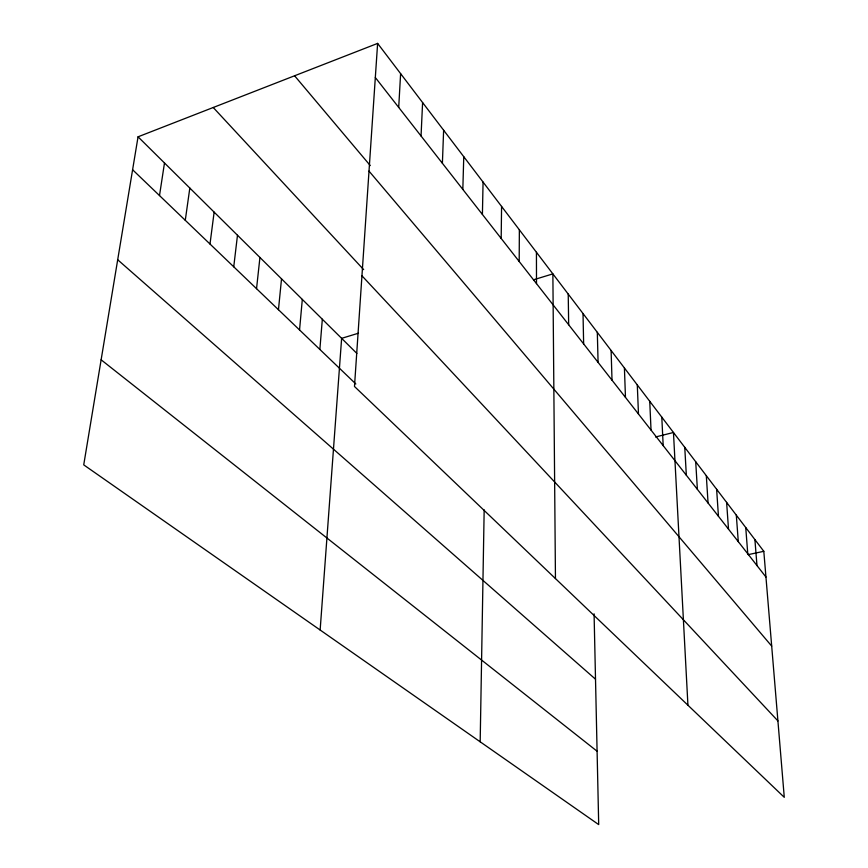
<?xml version="1.0" encoding="UTF-8"?>
<svg xmlns="http://www.w3.org/2000/svg" width="868" height="868" viewBox="0 0 868 868"><rect width="100%" height="100%" fill="white"/><g stroke="black" fill="none" stroke-linecap="round" stroke-linejoin="round"><path stroke-width="1.3" d="M519.194 261.507L519.357 229.814M501.183 238.472L501.574 206.432M480.178 741.804L484.17 509.82M482.413 214.461L483.064 182.074M462.828 189.43L463.762 156.685M442.398 163.292L443.624 130.211M421.045 135.983L422.597 102.554M398.705 107.426L400.615 73.65M377.623 43.4L354.48 386.477L784.271 797.312L763.807 551.31L377.623 43.4L138.055 136.808L83.729 464.868L598.703 824.6L594.081 613.839M320.14 630.016L341.634 338.346L358.451 333.214M319.858 349.446L322.332 319.24M299.547 329.959L302.314 299.417M278.454 309.713L281.525 278.845M256.537 288.686L259.933 257.471M233.742 266.801L237.485 235.25M210.002 244.027L214.136 212.128M185.275 220.309L189.821 188.063M159.506 195.571L164.486 162.978M533.495 279.8L552.873 273.887L555.455 578.576M655.524 436.995L673.46 432.481L687.933 705.228M748.183 554.641L763.807 551.31M101.122 359.797L597.086 751.221M117.69 259.749L595.513 679.21M132.598 169.748L355.826 383.96M138.055 136.808L356.856 353.417M361.945 275.796L777.912 720.907M213.235 107.502L363.659 269.623M369.009 171.115L771.695 646.096M294.588 75.776L370.289 165.593M375.323 77.523L765.945 577.025M754.9 539.592L756.983 565.567M745.742 527.549L747.771 553.784M736.314 515.158L738.288 541.654M726.614 502.388L728.512 529.165M716.621 489.248L718.454 516.297M706.313 475.707L708.071 503.028M695.702 461.743L697.384 489.346M684.754 447.346L686.338 475.241M661.796 417.139L663.185 445.631M649.741 401.298L651.033 430.083M637.296 384.925L638.468 414.014M624.418 367.989L625.47 397.392M611.105 350.477L612.016 380.184M597.314 332.336L598.085 362.368M583.025 313.554L583.643 343.912M568.225 294.078L568.67 324.762M536.435 252.273L536.5 283.63"/></g></svg>
